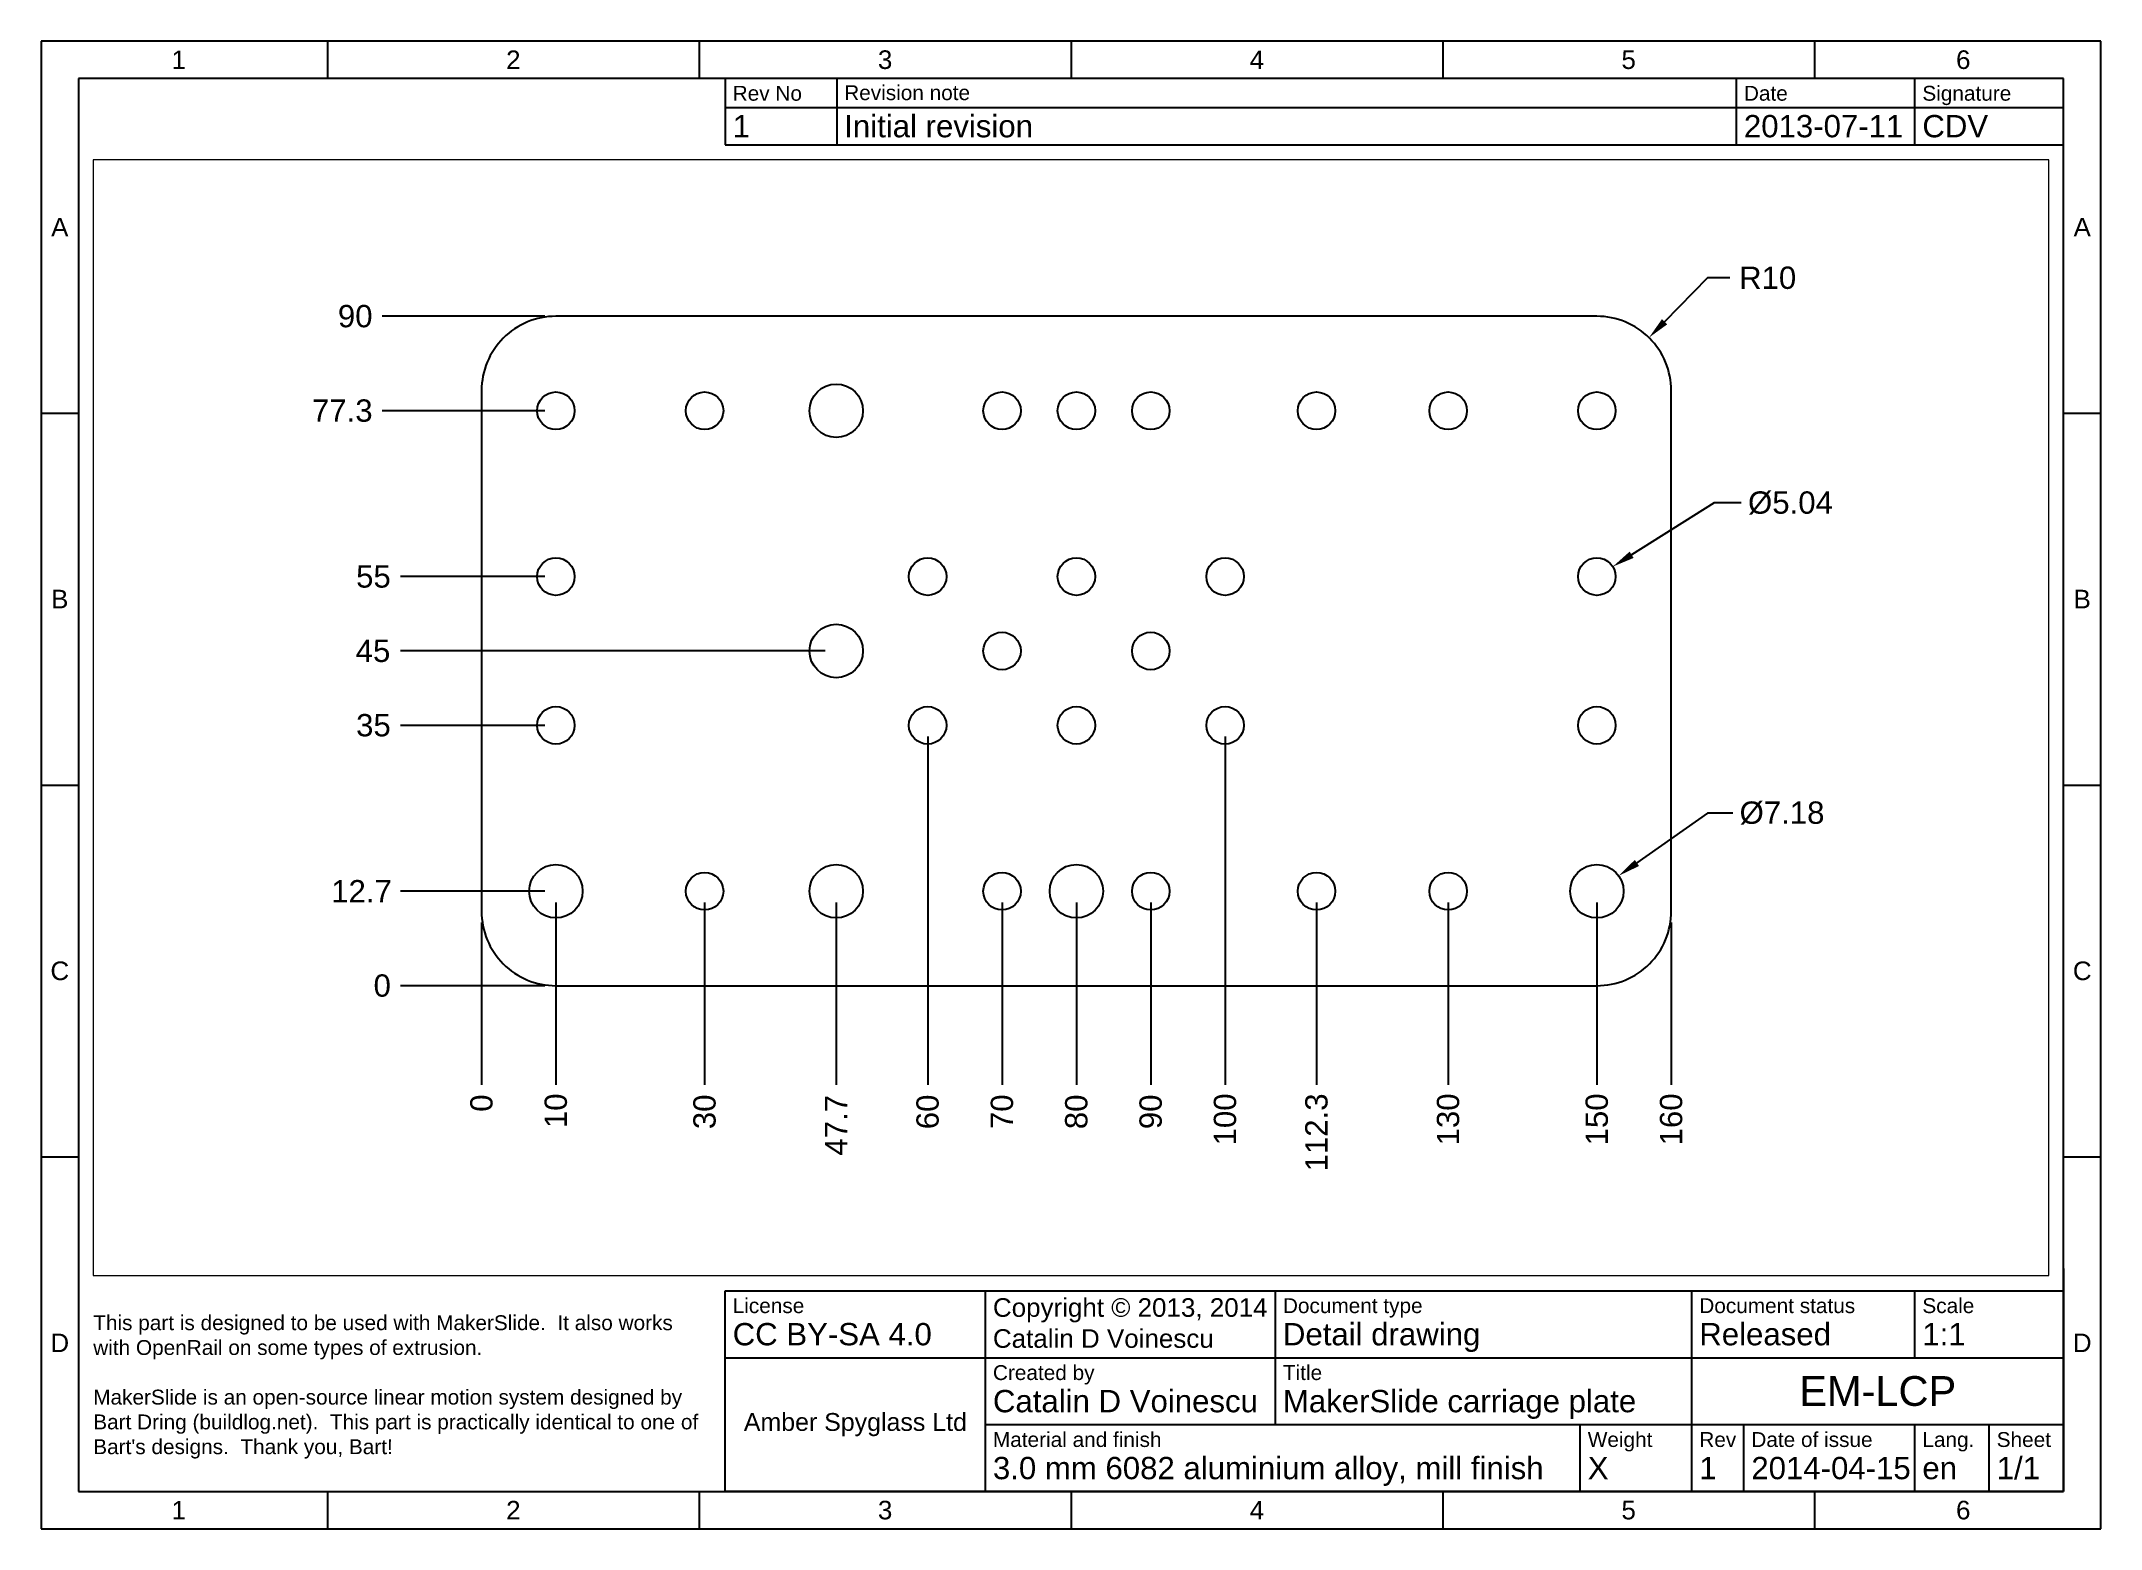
# Paper-space layout 'Sheet1' of a CAD drawing. Header units: millimetres. Extents: x 15 to 292, y 5 to 205.
# The model-space entities are those that its viewports show. They can reach past a viewport. Long polylines and large blocks are cut down to what shows.
import ezdxf

# ---------------------------------------------------------------- set-up
doc = ezdxf.new("R2010")
doc.units = ezdxf.units.MM
doc.layers.add('Dimensions', color=7, linetype='Continuous')
doc.layers.add('Parts', color=7, linetype='Continuous')
doc.styles.get("Standard").update_dxf_attribs({"font": 'arial.ttf'})
doc.dimstyles.new('Copy of Standard', dxfattribs={"dimtxt": 3, "dimasz": 3, "dimexe": 3, "dimexo": 1.5, "dimgap": 1.5, "dimtad": 0, "dimtoh": 1, "dimdsep": 46, "dimtxsty": 'Standard', "dimcen": 0, "dimadec": 0, "dimazin": 2, "dimtfac": 1, "dimtofl": 0, "dimtmove": 0, "dimatfit": 3, "dimfxl": 1, "dimtolj": 1, "dimtzin": 0, "dimarcsym": 0})

# ---------------------------------------------------------------- blocks, each defined once
blk = doc.blocks.new('*D1')
at = {"layer": 'Defpoints', "color": 0}
for p in [(0, 10), (0, 0), (0, -13.32)]:
    blk.add_point(p, dxfattribs=at)
at = {"layer": 'Dimensions', "color": 0, "lineweight": -2}
blk.add_line((0, 8.5), (0, -13.32), dxfattribs=at)
at = {"layer": 'Dimensions', "color": 0, "insert": (0, -15.79), "char_height": 3, "attachment_point": 5, "rotation": 90}
blk.add_mtext('\\A1;0', dxfattribs=at)
blk = doc.blocks.new('*D2')
at = {"layer": 'Defpoints', "color": 0}
for p in [(10, 12.7), (0, 0), (10, -13.32)]:
    blk.add_point(p, dxfattribs=at)
at = {"layer": 'Dimensions', "color": 0, "lineweight": -2}
blk.add_line((10, 11.2), (10, -13.32), dxfattribs=at)
at = {"layer": 'Dimensions', "color": 0, "insert": (10, -16.82), "char_height": 3, "attachment_point": 5, "rotation": 90}
blk.add_mtext('\\A1;10', dxfattribs=at)
blk = doc.blocks.new('*D3')
at = {"layer": 'Defpoints', "color": 0}
for p in [(30, 12.7), (0, 0), (30, -13.32)]:
    blk.add_point(p, dxfattribs=at)
at = {"layer": 'Dimensions', "color": 0, "lineweight": -2}
blk.add_line((30, 11.2), (30, -13.32), dxfattribs=at)
at = {"layer": 'Dimensions', "color": 0, "insert": (30, -16.96), "char_height": 3, "attachment_point": 5, "rotation": 90}
blk.add_mtext('\\A1;30', dxfattribs=at)
blk = doc.blocks.new('*D4')
at = {"layer": 'Defpoints', "color": 0}
for p in [(47.7, 12.7), (0, 0), (47.7, -13.32)]:
    blk.add_point(p, dxfattribs=at)
at = {"layer": 'Dimensions', "color": 0, "lineweight": -2}
blk.add_line((47.7, 11.2), (47.7, -13.32), dxfattribs=at)
at = {"layer": 'Dimensions', "color": 0, "insert": (47.7, -18.77), "char_height": 3, "attachment_point": 5, "rotation": 90}
blk.add_mtext('\\A1;47.7', dxfattribs=at)
blk = doc.blocks.new('*D5')
at = {"layer": 'Defpoints', "color": 0}
for p in [(60, 35), (0, 0), (60, -13.32)]:
    blk.add_point(p, dxfattribs=at)
at = {"layer": 'Dimensions', "color": 0, "lineweight": -2}
blk.add_line((60, 33.5), (60, -13.32), dxfattribs=at)
at = {"layer": 'Dimensions', "color": 0, "insert": (60, -16.97), "char_height": 3, "attachment_point": 5, "rotation": 90}
blk.add_mtext('\\A1;60', dxfattribs=at)
blk = doc.blocks.new('*D6')
at = {"layer": 'Defpoints', "color": 0}
for p in [(70, 12.7), (0, 0), (70, -13.32)]:
    blk.add_point(p, dxfattribs=at)
at = {"layer": 'Dimensions', "color": 0, "lineweight": -2}
blk.add_line((70, 11.2), (70, -13.32), dxfattribs=at)
at = {"layer": 'Dimensions', "color": 0, "insert": (70, -16.95), "char_height": 3, "attachment_point": 5, "rotation": 90}
blk.add_mtext('\\A1;70', dxfattribs=at)
blk = doc.blocks.new('*D7')
at = {"layer": 'Defpoints', "color": 0}
for p in [(80, 12.7), (0, 0), (80, -13.32)]:
    blk.add_point(p, dxfattribs=at)
at = {"layer": 'Dimensions', "color": 0, "lineweight": -2}
blk.add_line((80, 11.2), (80, -13.32), dxfattribs=at)
at = {"layer": 'Dimensions', "color": 0, "insert": (80, -16.96), "char_height": 3, "attachment_point": 5, "rotation": 90}
blk.add_mtext('\\A1;80', dxfattribs=at)
blk = doc.blocks.new('*D8')
at = {"layer": 'Defpoints', "color": 0}
for p in [(90, 12.7), (0, 0), (90, -13.32)]:
    blk.add_point(p, dxfattribs=at)
at = {"layer": 'Dimensions', "color": 0, "lineweight": -2}
blk.add_line((90, 11.2), (90, -13.32), dxfattribs=at)
at = {"layer": 'Dimensions', "color": 0, "insert": (90, -16.96), "char_height": 3, "attachment_point": 5, "rotation": 90}
blk.add_mtext('\\A1;90', dxfattribs=at)
blk = doc.blocks.new('*D9')
at = {"layer": 'Defpoints', "color": 0}
for p in [(112.3, 12.7), (0, 0), (112.3, -13.32)]:
    blk.add_point(p, dxfattribs=at)
at = {"layer": 'Dimensions', "color": 0, "lineweight": -2}
blk.add_line((112.3, 11.2), (112.3, -13.32), dxfattribs=at)
at = {"layer": 'Dimensions', "color": 0, "insert": (112.3, -19.73), "char_height": 3, "attachment_point": 5, "rotation": 90}
blk.add_mtext('\\A1;112.3', dxfattribs=at)
blk = doc.blocks.new('*D10')
at = {"layer": 'Defpoints', "color": 0}
for p in [(130, 12.7), (0, 0), (130, -13.32)]:
    blk.add_point(p, dxfattribs=at)
at = {"layer": 'Dimensions', "color": 0, "lineweight": -2}
blk.add_line((130, 11.2), (130, -13.32), dxfattribs=at)
at = {"layer": 'Dimensions', "color": 0, "insert": (130, -17.98), "char_height": 3, "attachment_point": 5, "rotation": 90}
blk.add_mtext('\\A1;130', dxfattribs=at)
blk = doc.blocks.new('*D11')
at = {"layer": 'Defpoints', "color": 0}
for p in [(150, 12.7), (0, 0), (150, -13.32)]:
    blk.add_point(p, dxfattribs=at)
at = {"layer": 'Dimensions', "color": 0, "lineweight": -2}
blk.add_line((150, 11.2), (150, -13.32), dxfattribs=at)
at = {"layer": 'Dimensions', "color": 0, "insert": (150, -17.98), "char_height": 3, "attachment_point": 5, "rotation": 90}
blk.add_mtext('\\A1;150', dxfattribs=at)
blk = doc.blocks.new('*D12')
at = {"layer": 'Defpoints', "color": 0}
for p in [(100, 35), (0, 0), (100, -13.32)]:
    blk.add_point(p, dxfattribs=at)
at = {"layer": 'Dimensions', "color": 0, "lineweight": -2}
blk.add_line((100, 33.5), (100, -13.32), dxfattribs=at)
at = {"layer": 'Dimensions', "color": 0, "insert": (100, -17.98), "char_height": 3, "attachment_point": 5, "rotation": 90}
blk.add_mtext('\\A1;100', dxfattribs=at)
blk = doc.blocks.new('*D13')
at = {"layer": 'Defpoints', "color": 0}
for p in [(160, 10), (0, 0), (160, -13.32)]:
    blk.add_point(p, dxfattribs=at)
at = {"layer": 'Dimensions', "color": 0, "lineweight": -2}
blk.add_line((160, 8.5), (160, -13.32), dxfattribs=at)
at = {"layer": 'Dimensions', "color": 0, "insert": (160, -17.98), "char_height": 3, "attachment_point": 5, "rotation": 90}
blk.add_mtext('\\A1;160', dxfattribs=at)
blk = doc.blocks.new('*D14')
at = {"layer": 'Defpoints', "color": 0}
for p in [(-13.35, 90), (10, 90), (0, 0)]:
    blk.add_point(p, dxfattribs=at)
at = {"layer": 'Dimensions', "color": 0, "lineweight": -2}
blk.add_line((8.5, 90), (-13.35, 90), dxfattribs=at)
at = {"layer": 'Dimensions', "color": 0, "insert": (-16.99, 90), "char_height": 3, "attachment_point": 5}
blk.add_mtext('\\A1;90', dxfattribs=at)
blk = doc.blocks.new('*D15')
at = {"layer": 'Defpoints', "color": 0}
for p in [(-13.35, 77.3), (10, 77.3), (0, 0)]:
    blk.add_point(p, dxfattribs=at)
at = {"layer": 'Dimensions', "color": 0, "lineweight": -2}
blk.add_line((8.5, 77.3), (-13.35, 77.3), dxfattribs=at)
at = {"layer": 'Dimensions', "color": 0, "insert": (-18.73, 77.3), "char_height": 3, "attachment_point": 5}
blk.add_mtext('\\A1;77.3', dxfattribs=at)
blk = doc.blocks.new('*D16')
at = {"layer": 'Defpoints', "color": 0}
for p in [(-10.89, 55), (10, 55), (0, 0)]:
    blk.add_point(p, dxfattribs=at)
at = {"layer": 'Dimensions', "color": 0, "lineweight": -2}
blk.add_line((8.5, 55), (-10.89, 55), dxfattribs=at)
at = {"layer": 'Dimensions', "color": 0, "insert": (-14.54, 55), "char_height": 3, "attachment_point": 5}
blk.add_mtext('\\A1;55', dxfattribs=at)
blk = doc.blocks.new('*D17')
at = {"layer": 'Defpoints', "color": 0}
for p in [(-10.89, 45), (47.7, 45), (0, 0)]:
    blk.add_point(p, dxfattribs=at)
at = {"layer": 'Dimensions', "color": 0, "lineweight": -2}
blk.add_line((46.2, 45), (-10.89, 45), dxfattribs=at)
at = {"layer": 'Dimensions', "color": 0, "insert": (-14.6, 45), "char_height": 3, "attachment_point": 5}
blk.add_mtext('\\A1;45', dxfattribs=at)
blk = doc.blocks.new('*D18')
at = {"layer": 'Defpoints', "color": 0}
for p in [(-10.89, 35), (10, 35), (0, 0)]:
    blk.add_point(p, dxfattribs=at)
at = {"layer": 'Dimensions', "color": 0, "lineweight": -2}
blk.add_line((8.5, 35), (-10.89, 35), dxfattribs=at)
at = {"layer": 'Dimensions', "color": 0, "insert": (-14.54, 35), "char_height": 3, "attachment_point": 5}
blk.add_mtext('\\A1;35', dxfattribs=at)
blk = doc.blocks.new('*D19')
at = {"layer": 'Defpoints', "color": 0}
for p in [(-10.89, 12.7), (10, 12.7), (0, 0)]:
    blk.add_point(p, dxfattribs=at)
at = {"layer": 'Dimensions', "color": 0, "lineweight": -2}
blk.add_line((8.5, 12.7), (-10.89, 12.7), dxfattribs=at)
at = {"layer": 'Dimensions', "color": 0, "insert": (-16.14, 12.7), "char_height": 3, "attachment_point": 5}
blk.add_mtext('\\A1;12.7', dxfattribs=at)
blk = doc.blocks.new('*D20')
at = {"layer": 'Defpoints', "color": 0}
for p in [(-10.89, 0), (0, 0), (10, 0)]:
    blk.add_point(p, dxfattribs=at)
at = {"layer": 'Dimensions', "color": 0, "lineweight": -2}
blk.add_line((8.5, 0), (-10.89, 0), dxfattribs=at)
at = {"layer": 'Dimensions', "color": 0, "insert": (-13.36, 0), "char_height": 3, "attachment_point": 5}
blk.add_mtext('\\A1;0', dxfattribs=at)
blk = doc.blocks.new('*D21')
at = {"layer": 'Defpoints', "color": 0}
for p in [(157.01, 87.13), (150, 80)]:
    blk.add_point(p, dxfattribs=at)
at = {"layer": 'Dimensions', "color": 0, "lineweight": -2}
for p, q in [((164.9, 95.16), (159.11, 89.27)), ((167.9, 95.16), (164.9, 95.16))]:
    blk.add_line(p, q, dxfattribs=at)
at = {"layer": 'Dimensions', "color": 0}
blk.add_solid([(158.76, 89.62), (159.47, 88.92), (157.01, 87.13)], dxfattribs=at)
at = {"layer": 'Dimensions', "color": 0, "insert": (172.97, 95.16), "char_height": 3, "attachment_point": 5}
blk.add_mtext('\\A1;R10', dxfattribs=at)
blk = doc.blocks.new('*D22')
at = {"layer": 'Defpoints', "color": 0}
for p in [(152.14, 56.34), (147.86, 53.66)]:
    blk.add_point(p, dxfattribs=at)
at = {"layer": 'Dimensions', "color": 0, "lineweight": -2}
for p, q in [((165.79, 64.9), (154.68, 57.93)), ((169.42, 64.9), (165.79, 64.9))]:
    blk.add_line(p, q, dxfattribs=at)
at = {"layer": 'Dimensions', "color": 0}
blk.add_solid([(154.41, 58.36), (154.94, 57.51), (152.14, 56.34)], dxfattribs=at)
at = {"layer": 'Dimensions', "color": 0, "insert": (176.04, 64.9), "char_height": 3, "attachment_point": 5}
blk.add_mtext('\\A1;%%c5.04', dxfattribs=at)
blk = doc.blocks.new('*D23')
at = {"layer": 'Defpoints', "color": 0}
for p in [(152.93, 14.77), (147.07, 10.63)]:
    blk.add_point(p, dxfattribs=at)
at = {"layer": 'Dimensions', "color": 0, "lineweight": -2}
for p, q in [((164.9, 23.21), (155.38, 16.5)), ((168.27, 23.21), (164.9, 23.21))]:
    blk.add_line(p, q, dxfattribs=at)
at = {"layer": 'Dimensions', "color": 0}
blk.add_solid([(155.1, 16.91), (155.67, 16.09), (152.93, 14.77)], dxfattribs=at)
at = {"layer": 'Dimensions', "color": 0, "insert": (174.9, 23.21), "char_height": 3, "attachment_point": 5}
blk.add_mtext('\\A1;%%c7.18', dxfattribs=at)

msp = doc.modelspace()

# ---------------------------------------------------------------- linework, layer by layer
at = {"layer": 'Parts'}
msp.add_lwpolyline([(150, 90), (10, 90, 0.4142136), (0, 80), (0, 10, 0.4142136), (10, 0), (150, 0, 0.4142136), (160, 10), (160, 80, 0.4142136)], format="xyb", close=True, dxfattribs=at)
for centre, radius in [((47.7, 77.3), 3.59), ((10, 77.3), 2.52), ((30, 77.3), 2.52), ((70, 77.3), 2.52), ((80, 77.3), 2.52), ((90, 77.3), 2.52), ((112.3, 77.3), 2.52), ((130, 77.3), 2.52), ((150, 77.3), 2.52), ((10, 55), 2.52), ((60, 55), 2.52), ((80, 55), 2.52), ((100, 55), 2.52), ((150, 55), 2.52), ((47.7, 45), 3.59), ((70, 45), 2.52), ((90, 45), 2.52), ((10, 35), 2.52), ((60, 35), 2.52), ((80, 35), 2.52), ((100, 35), 2.52), ((150, 35), 2.52), ((10, 12.7), 3.59), ((30, 12.7), 2.52), ((47.7, 12.7), 3.59), ((70, 12.7), 2.52), ((80, 12.7), 3.59), ((90, 12.7), 2.52), ((112.3, 12.7), 2.52), ((130, 12.7), 2.52), ((150, 12.7), 3.59)]:
    msp.add_circle(centre, radius, dxfattribs=at)

# ---------------------------------------------------------------- dimensions: what is measured, and where the dimension line sits
at = {"layer": 'Dimensions'}
dim = msp.add_radius_dim(center=(150, 80), mpoint=(157.01, 87.131), dimstyle='Copy of Standard', dxfattribs=at)
dim.commit()
dim.dimension.update_dxf_attribs({"geometry": '*D21', "text_midpoint": (172.972, 95.155), "dimtype": 132})
for feature_location, offset, dtype, picture, middle in [((10, 90), (-23.353, 0), 0, '*D14', (-16.994, 90)), ((10, 77.3), (-23.353, 0), 0, '*D15', (-18.734, 77.3)), ((10, 55), (-20.887, 0), 0, '*D16', (-14.544, 55)), ((47.7, 45), (-58.587, 0), 0, '*D17', (-14.604, 45)), ((10, 35), (-20.887, 0), 0, '*D18', (-14.542, 35)), ((60, 35), (0, -48.318), 1, '*D5', (60, -16.967)), ((100, 35), (0, -48.318), 1, '*D12', (100, -17.981)), ((10, 12.7), (-20.887, 0), 0, '*D19', (-16.137, 12.7)), ((10, 12.7), (0, -26.018), 1, '*D2', (10, -16.817)), ((30, 12.7), (0, -26.018), 1, '*D3', (30, -16.957)), ((47.7, 12.7), (0, -26.018), 1, '*D4', (47.7, -18.769)), ((70, 12.7), (0, -26.018), 1, '*D6', (70, -16.946)), ((80, 12.7), (0, -26.018), 1, '*D7', (80, -16.96)), ((90, 12.7), (0, -26.018), 1, '*D8', (90, -16.958)), ((112.3, 12.7), (0, -26.018), 1, '*D9', (112.3, -19.733)), ((130, 12.7), (0, -26.018), 1, '*D10', (130, -17.981)), ((150, 12.7), (0, -26.018), 1, '*D11', (150, -17.981)), ((0, 10), (0, -23.317975363), 1, '*D1', (0, -15.794475363)), ((160, 10), (0, -23.318), 1, '*D13', (160, -17.981)), ((10, 0), (-20.886933472, 0), 0, '*D20', (-13.363433472, 0))]:
    dim = msp.add_ordinate_dim(feature_location=feature_location, offset=offset, dtype=dtype, origin=(0, 0), dimstyle='Copy of Standard', dxfattribs=at)
    dim.commit()
    dim.dimension.update_dxf_attribs({"geometry": picture, "text_midpoint": middle})
for p1, p2, picture, middle in [((147.865, 53.662), (152.135, 56.338), '*D22', (176.044, 64.899)), ((147.067, 10.63), (152.933, 14.77), '*D23', (174.898, 23.213))]:
    dim = msp.add_diameter_dim_2p(p1=p1, p2=p2, dimstyle='Copy of Standard', dxfattribs=at)
    dim.commit()
    dim.dimension.update_dxf_attribs({"geometry": picture, "text_midpoint": middle, "dimtype": 131})

psp = doc.layouts.new('Sheet1')

# ---------------------------------------------------------------- linework, layer by layer
for p, q in [((292, 205), (15, 205)), ((15, 205), (15, 5)), ((53.5, 205), (53.5, 200)), ((103.5, 205), (103.5, 200)), ((153.5, 205), (153.5, 200)), ((203.5, 205), (203.5, 200)), ((253.5, 205), (253.5, 200)), ((292, 5), (292, 205)), ((287, 200), (20, 200)), ((20, 200), (20, 10)), ((107, 200.08), (107, 196.08)), ((287, 200), (107, 200)), ((122, 200.08), (122, 196.08)), ((243, 196.08), (243, 200)), ((267, 196.08), (267, 200)), ((287, 10), (287, 200)), ((287, 196.08), (287, 200)), ((107, 196.08), (287, 196.08)), ((107, 196.08), (107, 191.08)), ((122, 196.08), (122, 191.08)), ((243, 191.08), (243, 196.08)), ((267, 191.08), (267, 196.08)), ((287, 191.08), (287, 196.08)), ((107, 191.08), (287, 191.08)), ((15, 155), (20, 155)), ((287, 155), (292, 155)), ((15, 105), (20, 105)), ((287, 105), (292, 105)), ((15, 55), (20, 55)), ((287, 55), (292, 55)), ((287, 40), (287, 10)), ((107, 10), (107, 37)), ((107, 37), (287, 37)), ((142, 10), (142, 37)), ((181, 19), (181, 37)), ((237, 10), (237, 37)), ((267, 28), (267, 37)), ((107, 28), (287, 28)), ((142, 19), (287, 19)), ((222, 10), (222, 19)), ((244, 10), (244, 19)), ((267, 10), (267, 19)), ((277, 10), (277, 19)), ((20, 10), (287, 10)), ((53.5, 10), (53.5, 5)), ((103.5, 10), (103.5, 5)), ((287, 10), (107, 10)), ((107, 10), (287, 10)), ((153.5, 10), (153.5, 5)), ((203.5, 10), (203.5, 5)), ((253.5, 10), (253.5, 5)), ((15, 5), (292, 5))]:
    psp.add_line(p, q)

# ---------------------------------------------------------------- texts
for s, insert, char_height, width, attachment_point in [('{1}', (33.5, 202.5), 2.5, 40, 5), ('{2}', (78.5, 202.5), 2.5, 50, 5), ('{3}', (128.5, 202.5), 2.5, 50, 5), ('{4}', (178.5, 202.5), 2.5, 50, 5), ('{5}', (228.5, 202.5), 2.5, 50, 5), ('{6}', (273.5, 202.5), 2.5, 40, 5), ('{Rev No}', (108, 199), 2, 13, 1), ('{Revision note}', (123, 199.08), 2, 99, 1), ('{Date}', (244, 199), 2, 22, 1), ('{Signature}', (268, 199), 2, 18, 1), ('{1}', (108, 195.08), 3, 13, 1), ('{Initial revision}', (123, 195.08), 3, 99, 1), ('{2013-07-11}', (244, 195.08), 3, 22, 1), ('{CDV}', (268, 195.08), 3, 18, 1), ('{A}', (17.5, 180), 2.5, 5, 5), ('{A}', (289.5, 180), 2.5, 5, 5), ('{B}', (17.5, 130), 2.5, 5, 5), ('{B}', (289.5, 130), 2.5, 5, 5), ('{C}', (17.5, 80), 2.5, 5, 5), ('{C}', (289.5, 80), 2.5, 5, 5), ('{License\\P\\H1.5x;CC BY-SA 4.0}', (108, 36), 2, 33, 1), ('{Copyright © 2013, 2014\\PCatalin D Voinescu}', (143, 36), 2.5, 37, 1), ('{Scale\\P\\H1.5x;1:1}', (268, 36), 2, 18, 1), ("{\\PThis part is designed to be used with MakerSlide.  It also works with OpenRail on some types of extrusion.\\P\\PMakerSlide is an open-source linear motion system designed by  Bart Dring (buildlog.net).  This part is practically identical to one of Bart's designs.  Thank you, Bart!}", (22, 37.04), 2, 83, 1), ('{Document type\\P\\H1.5x;Detail drawing}', (182, 36), 2, 54, 1), ('{Document status\\P\\H1.5x;Released}', (238, 36), 2, 28, 1), ('{D}', (17.5, 30), 2.5, 5, 5), ('{D}', (289.5, 30), 2.5, 5, 5), ('{Created by\\P\\H1.5x;Catalin D Voinescu}', (143, 27), 2, 37, 1), ('{Title\\P\\H1.5x;MakerSlide carriage plate^I}', (182, 27), 2, 54, 1), ('{EM-LCP}', (262, 23.5), 4, 48, 5), ('{\\H0.8x;Amber Spyglass Ltd}', (124.5, 19), 3, 33, 5), ('{Material and finish\\P\\H1.5x;3.0 mm 6082 aluminium alloy, mill finish}', (143, 18), 2, 78, 1), ('{Weight\\P\\H1.5x;X}', (223, 18), 2, 13, 1), ('{Rev\\P\\H1.5x;1}', (238, 18), 2, 6, 1), ('{Date of issue\\P\\H1.5x;2014-04-15}', (245, 18), 2, 21.3076, 1), ('{Lang.\\P\\H1.5x;en}', (268, 18), 2, 8, 1), ('{Sheet\\P\\H1.5x;1/1}', (278, 18), 2, 8, 1), ('{1}', (33.5, 7.5), 2.5, 40, 5), ('{2}', (78.5, 7.5), 2.5, 50, 5), ('{3}', (128.5, 7.5), 2.5, 50, 5), ('{4}', (178.5, 7.5), 2.5, 50, 5), ('{5}', (228.5, 7.5), 2.5, 50, 5), ('{6}', (273.5, 7.5), 2.5, 40, 5)]:
    psp.add_mtext(s, dxfattribs=dict(insert=insert, char_height=char_height, width=width, attachment_point=attachment_point))

# ---------------------------------------------------------------- viewports
at = {"layer": '0', "color": 7}
psp.add_viewport(center=(153.5, 114.04), size=(263, 150), view_center_point=(79.276, 36.022), view_height=150, dxfattribs=at)

doc.saveas('drawing.dxf')
